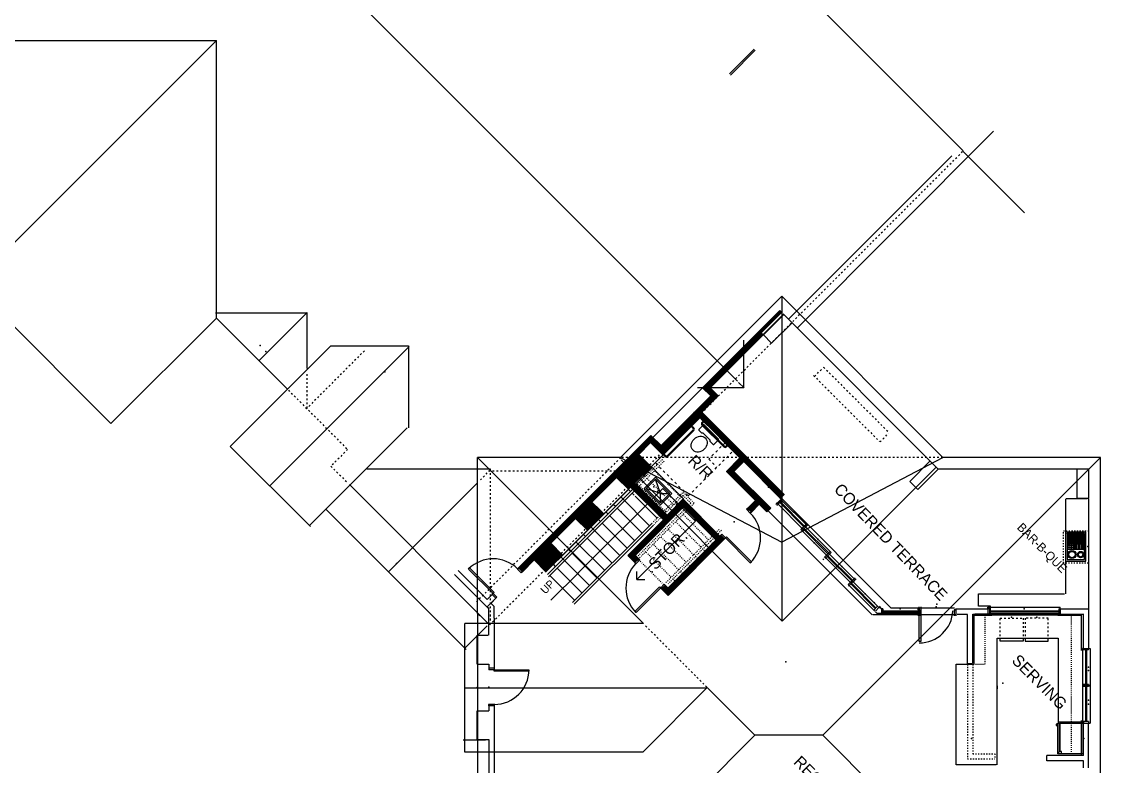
# Model space of a CAD drawing. Extents: x -92740 to -63661, y -15771 to -4391.
# Drawn here: x -87270 to -86149, y -15076 to -14302 of the extents above; entities that cross this region are included whole.
import ezdxf
from ezdxf.enums import TextEntityAlignment as Align

# ---------------------------------------------------------------- set-up
doc = ezdxf.new("R2010")
doc.units = 0
doc.header["$MEASUREMENT"] = 0
doc.linetypes.add('Dashed', pattern=[1, 0.3, -0.4, 0.3])
for name, color, linetype in [('1NOTES', 2, 'Continuous'), ('2NOTES', 1, 'Continuous'), ('B1NOTES', 2, 'Continuous'), ('B1PF', 5, 'Continuous'), ('B2CABINETS', 3, 'Continuous'), ('B2WINDOWS', 5, 'Continuous'), ('ELEVATIONS', 7, 'Continuous'), ('EXCABINETS', 8, 'Continuous'), ('EXDOORS', 3, 'Continuous'), ('EXPF', 5, 'Continuous'), ('EXWINDOW', 5, 'Continuous'), ('NEWALLS1', 1, 'Continuous'), ('NEWINDOW1', 5, 'Continuous'), ('ROOF', 1, 'Continuous')]:
    doc.layers.add(name, color=color, linetype=linetype)
doc.styles.add('DCADTXTSTYLE1', font='AVG_TP')

# ---------------------------------------------------------------- blocks, each defined once
blk = doc.blocks.new('BIKF2-9')
at = {"color": 5, "linetype": 'Continuous', "ltscale": 2}
for p, q in [((15, -2), (-15, -2)), ((-15, -2), (-15, -23)), ((-3, -3.5), (-13.5, -3.5)), ((-13.5, -3.5), (-13.5, -21.5)), ((-3.5, -4), (-13, -4)), ((-13, -4), (-13, -12)), ((-12.5, -11.5), (-12.5, -4.5)), ((-11.75, -4.5), (-11.75, -11.5)), ((-10.75, -4.5), (-10.75, -11.5)), ((-9.75, -4.5), (-9.75, -11.5)), ((-8.75, -4.5), (-8.75, -11.5)), ((-7.75, -4.5), (-7.75, -11.5)), ((-6.75, -4.5), (-6.75, -11.5)), ((-5.75, -4.5), (-5.75, -11.5)), ((-4.75, -4.5), (-4.75, -11.5)), ((-3.5, -12), (-3.5, -4)), ((-3, -21.5), (-3, -3.5)), ((2.5, -3.5), (-2.5, -3.5)), ((-2.5, -3.5), (-2.5, -14.5)), ((-2, -7), (-2, -4)), ((-2, -10.5), (-2, -7.5)), ((-2, -14), (-2, -11)), ((-1.5, -7), (-1.5, -4)), ((-1.5, -10.5), (-1.5, -7.5)), ((-1.5, -14), (-1.5, -11)), ((-1, -7), (-1, -4)), ((-1, -10.5), (-1, -7.5)), ((-1, -14), (-1, -11)), ((-0.5, -7), (-0.5, -4)), ((-0.5, -10.5), (-0.5, -7.5)), ((-0.5, -14), (-0.5, -11)), ((0.5, -7), (0.5, -4)), ((0.5, -10.5), (0.5, -7.5)), ((0.5, -14), (0.5, -11)), ((1, -7), (1, -4)), ((1, -10.5), (1, -7.5)), ((1, -14), (1, -11)), ((1.5, -7), (1.5, -4)), ((1.5, -10.5), (1.5, -7.5)), ((1.5, -14), (1.5, -11)), ((2, -7), (2, -4)), ((2, -10.5), (2, -7.5)), ((2, -14), (2, -11)), ((2.5, -14.5), (2.5, -3.5)), ((13.5, -3.5), (3, -3.5)), ((3, -3.5), (3, -21.5)), ((13.5, -21.5), (13.5, -3.5)), ((15, -23), (15, -2)), ((-3, -12.5), (-13.5, -12.5)), ((-13.5, -21.5), (-3, -21.5)), ((-13, -12), (-3.5, -12)), ((-3.5, -13), (-13, -13)), ((-13, -13), (-13, -21)), ((-13, -21), (-3.5, -21)), ((-11.75, -13.5), (-11.75, -20.5)), ((-10.75, -13.5), (-10.75, -20.5)), ((-9.75, -13.5), (-9.75, -20.5)), ((-8.75, -13.5), (-8.75, -20.5)), ((-7.75, -13.5), (-7.75, -20.5)), ((-6.75, -13.5), (-6.75, -20.5)), ((-5.75, -13.5), (-5.75, -20.5)), ((-4.75, -13.5), (-4.75, -20.5)), ((-3.5, -21), (-3.5, -13)), ((-2.5, -14.5), (2.5, -14.5)), ((2.5, -15), (-2.5, -15)), ((-2.5, -15), (-2.5, -21.5)), ((-2.5, -21.5), (2.5, -21.5)), ((2.5, -21.5), (2.5, -15)), ((3, -21.5), (13.5, -21.5)), ((-15, -23), (15, -23))]:
    blk.add_line(p, q, dxfattribs=at)
for centre, radius in [((8.25, -7.5), 3.25), ((8.25, -7.5), 2.25), ((-1, -17), 0.707), ((-1, -19.5), 0.707), ((1, -17), 0.707), ((1, -19.5), 0.707), ((8.25, -16.5), 4.25), ((8.25, -16.5), 3.25)]:
    blk.add_circle(centre, radius, dxfattribs=at)
blk.add_point((0, 0), dxfattribs=at)

msp = doc.modelspace()

# ---------------------------------------------------------------- hatches: boundary and pattern name
at = {"layer": 'NEWALLS1', "linetype": 'Continuous', "ltscale": 12}
h = msp.add_hatch(dxfattribs=at)
h.set_pattern_fill('ansi37', color=1, scale=0.3125, style=0, pattern_type=2)
h.set_pattern_definition([(45, (0, 0), (-0.2209708691, 0.2209708691), []), (-45, (0, 0), (0.2209708691, 0.2209708691), [])])
h.paths.add_polyline_path([(-86600.7, -14887.5), (-86604.6, -14891.4), (-86597.7, -14898), (-86539.2, -14839.5), (-86543.1, -14835.6), (-86544.4, -14836.1), (-86581.8, -14798.8), (-86598.8, -14815.8), (-86632.8, -14781.7), (-86615.5, -14764.4), (-86628.3, -14751.6), (-86616.1, -14739.4), (-86603.3, -14752.1), (-86564.8, -14713.7), (-86523.1, -14755.2), (-86537.2, -14769.3), (-86507, -14799.5), (-86515.2, -14807.7), (-86511.3, -14811.6), (-86503.1, -14803.4), (-86495.1, -14811.4), (-86491.2, -14807.6), (-86529.4, -14769.3), (-86519.2, -14759.1), (-86481, -14797.3), (-86477.1, -14793.4), (-86562.8, -14707.7), (-86545.7, -14690.9), (-86554.1, -14682.5), (-86499, -14627.4), (-86500.8, -14625.6), (-86479.5, -14604.3), (-86481.7, -14602.2), (-86562, -14682.4), (-86553.5, -14690.9), (-86605.1, -14742.5), (-86615.6, -14732.1), (-86753.1, -14869.6), (-86749.2, -14873.5), (-86736.9, -14861.2), (-86724.5, -14873.4), (-86707.5, -14856.3), (-86719.7, -14843.9), (-86694, -14818.2), (-86681.7, -14830.5), (-86664.7, -14813.5), (-86677, -14801.2), (-86651.4, -14775.6), (-86639.1, -14788), (-86636.7, -14785.6), (-86602.6, -14819.7), (-86639.5, -14856.5), (-86632.2, -14863.8), (-86628.3, -14860), (-86631.7, -14856.5), (-86581.9, -14806.5), (-86548.1, -14840.6), (-86597.9, -14890.3)], flags=0)

# ---------------------------------------------------------------- linework, layer by layer
at = {"layer": 'B1PF', "color": 5, "linetype": 'Continuous', "ltscale": 12}
for p, q in [((-86610.8, -14775.2), (-86622.8, -14787.2)), ((-86593.8, -14792.2), (-86610.8, -14775.2)), ((-86610.8, -14777.3), (-86620.7, -14787.2)), ((-86595.9, -14792.2), (-86610.8, -14777.3)), ((-86605.8, -14792.2), (-86610.8, -14777.3)), ((-86622.8, -14787.2), (-86605.8, -14804.2)), ((-86620.7, -14787.2), (-86605.8, -14802.1)), ((-86605.8, -14792.2), (-86620.7, -14787.2)), ((-86605.8, -14804.2), (-86593.8, -14792.2)), ((-86605.8, -14802.1), (-86595.9, -14792.2)), ((-86605.8, -14802.1), (-86605.8, -14792.2)), ((-86605.8, -14792.2), (-86597.4, -14792.2)), ((-86192.9, -15031.7), (-86194.4, -15031.7)), ((-86194.4, -15031.7), (-86194.4, -15033.2)), ((-86192.9, -15062.7), (-86192.9, -15030.7)), ((-86192.9, -15030.7), (-86191.6, -15030.7)), ((-86191.6, -15030.7), (-86191.6, -15060.8)), ((-86190.9, -15031.7), (-86191.6, -15031.7)), ((-86190.9, -15030.7), (-86166.9, -15030.7)), ((-86190.9, -15030.7), (-86190.9, -15060.2)), ((-86166.9, -15030.7), (-86166.9, -15062.7)), ((-86194.4, -15033.2), (-86192.9, -15033.2)), ((-86191.6, -15062.7), (-86192.9, -15062.7)), ((-86190.4, -15060.2), (-86192.4, -15061.2)), ((-86192.4, -15061.2), (-86192.4, -15062.2)), ((-86192.4, -15062.2), (-86188.9, -15062.2)), ((-86191.6, -15062.2), (-86191.6, -15062.7)), ((-86190.9, -15062.2), (-86190.9, -15062.7)), ((-86166.9, -15062.7), (-86190.9, -15062.7)), ((-86188.9, -15060.2), (-86190.4, -15060.2)), ((-86188.9, -15062.2), (-86188.9, -15060.2))]:
    msp.add_line(p, q, dxfattribs=at)
at = {"layer": 'B1PF', "color": 5, "linetype": 'Dashed', "ltscale": 4}
for p, q in [((-86187, -14864.5), (-86187, -14831)), ((-86187, -14831), (-86161, -14831)), ((-86161, -14864.5), (-86187, -14864.5))]:
    msp.add_line(p, q, dxfattribs=at)
at = {"layer": 'B1PF', "color": 5, "linetype": 'Dashed', "ltscale": 6}
for p, q in [((-86252.9, -14921.7), (-86228.9, -14921.7)), ((-86252.9, -14944.7), (-86252.9, -14921.7)), ((-86228.9, -14921.7), (-86228.9, -14944.7)), ((-86202.8, -14921.7), (-86226.8, -14921.7)), ((-86226.8, -14921.7), (-86226.8, -14944.7)), ((-86202.8, -14944.7), (-86202.8, -14921.7))]:
    msp.add_line(p, q, dxfattribs=at)
at = {"layer": 'B1PF', "color": 5, "linetype": 'Continuous', "ltscale": 2.0004}
for p, q in [((-86252.9, -14945.7), (-86252.9, -14944.7)), ((-86228.9, -14945.7), (-86252.9, -14945.7)), ((-86228.9, -14944.7), (-86228.9, -14945.7)), ((-86226.8, -14944.7), (-86226.8, -14945.7)), ((-86226.8, -14945.7), (-86202.8, -14945.7)), ((-86202.8, -14945.7), (-86202.8, -14944.7))]:
    msp.add_line(p, q, dxfattribs=at)
at = {"layer": 'B1PF', "color": 5, "linetype": 'Continuous', "ltscale": 12}
msp.add_point((-86612.6, -14785.5), dxfattribs=at)
at = {"layer": 'B1PF', "color": 5, "linetype": 'Continuous', "ltscale": 2.0004}
for p in [(-86240.9, -14920.7), (-86214.8, -14920.7)]:
    msp.add_point(p, dxfattribs=at)
at = {"layer": 'B1PF', "color": 5, "linetype": 'Continuous', "ltscale": 2}
for p in [(-86282.4, -15046.7), (-86165.9, -15046.7)]:
    msp.add_point(p, dxfattribs=at)
at = {"layer": 'B2CABINETS', "color": 3, "linetype": 'Continuous', "ltscale": 12}
for p, q in [((-86614.3, -14765.2), (-86631.3, -14782.2)), ((-86581.8, -14797.7), (-86614.9, -14764.5)), ((-86631.3, -14782.2), (-86598.8, -14814.7)), ((-86598.9, -14814.6), (-86581.9, -14797.5))]:
    msp.add_line(p, q, dxfattribs=at)
at = {"layer": 'B2WINDOWS', "color": 5, "linetype": 'Continuous', "ltscale": 12}
for p, q in [((-86336.8, -14945.5), (-86336.8, -14910.1)), ((-86334.8, -14945.5), (-86334.8, -14910.1)), ((-86337.1, -14945.5), (-86334.8, -14945.5)), ((-86167.3, -14953.1), (-86167.3, -14992.1)), ((-86166.3, -14953.1), (-86167.3, -14953.1)), ((-86166.3, -14954.6), (-86166.3, -14953.1)), ((-86160.8, -14954.6), (-86166.3, -14954.6)), ((-86164, -14954.6), (-86164, -14990.6)), ((-86163, -14954.6), (-86163, -14990.6)), ((-86160.8, -14954.6), (-86160.8, -14953.1)), ((-86160.8, -14953.1), (-86159.3, -14953.1)), ((-86159.3, -14953.1), (-86159.3, -14992.1)), ((-86167.3, -14991.3), (-86167.3, -15030.6)), ((-86166.3, -14991.3), (-86167.3, -14991.3)), ((-86166.3, -14992.1), (-86167.3, -14992.1)), ((-86160.8, -14990.6), (-86166.3, -14990.6)), ((-86166.3, -14990.6), (-86166.3, -14992.1)), ((-86166.3, -14992.8), (-86166.3, -14991.3)), ((-86160.8, -14992.8), (-86166.3, -14992.8)), ((-86164, -14992.8), (-86164, -15029.1)), ((-86163, -14992.8), (-86163, -15029.1)), ((-86160.8, -14990.6), (-86160.8, -14992.1)), ((-86160.8, -14992.8), (-86160.8, -14991.3)), ((-86160.8, -14991.3), (-86159.3, -14991.3)), ((-86160.8, -14992.1), (-86159.3, -14992.1)), ((-86159.3, -14991.3), (-86159.3, -15030.6)), ((-86166.3, -15030.6), (-86167.3, -15030.6)), ((-86160.8, -15029.1), (-86166.3, -15029.1)), ((-86166.3, -15029.1), (-86166.3, -15030.6)), ((-86160.8, -15029.1), (-86160.8, -15030.6)), ((-86160.8, -15030.6), (-86159.3, -15030.6))]:
    msp.add_line(p, q, dxfattribs=at)
msp.add_arc((-86336.6, -14912.6), 34.7, 269.4437, 357.732, dxfattribs=at)
for p in [(-86160.8, -14972.6), (-86160.8, -14976), (-86164.1, -14991.3), (-86160.8, -15006.7), (-86160.8, -15010.9)]:
    msp.add_point(p, dxfattribs=at)
at = {"layer": 'ELEVATIONS', "color": 8, "linetype": 'Continuous', "ltscale": 12}
for p, q in [((-86534, -14356.7), (-86508.3, -14331)), ((-86533, -14357.8), (-86507.2, -14332))]:
    msp.add_line(p, q, dxfattribs=at)
at = {"layer": 'ELEVATIONS', "color": 1, "linetype": 'Continuous', "ltscale": 12}
for p, q in [((-86463.5, -14620.2), (-86259.5, -14416.2)), ((-86291.5, -14437), (-86227.6, -14500.8)), ((-86562, -14682.4), (-86619.1, -14739.6))]:
    msp.add_line(p, q, dxfattribs=at)
msp.add_point((-87021.7, -14638.7), dxfattribs=at)
at = {"layer": 'EXCABINETS', "color": 9, "linetype": 'Dashed', "ltscale": 3}
for p, q in [((-86603.7, -14756.9), (-86633.4, -14786.6)), ((-86602, -14758.7), (-86632.4, -14789.1)), ((-86621.4, -14774.6), (-86623.5, -14772.5)), ((-86584.3, -14796.2), (-86611.9, -14768.6)), ((-86629.6, -14782), (-86631.7, -14779.9)), ((-86600.2, -14811.4), (-86627.8, -14783.8)), ((-86592.1, -14803.9), (-86619.7, -14776.4)), ((-86582.9, -14791.5), (-86614.1, -14822.7)), ((-86582.4, -14794.3), (-86612.4, -14824.3)), ((-86574, -14802.4), (-86582.2, -14794.3)), ((-86570.8, -14802.2), (-86581.9, -14791.1)), ((-86574.3, -14802.4), (-86594.6, -14822.7)), ((-86571, -14802.7), (-86593.3, -14825)), ((-86555.7, -14840.4), (-86582.2, -14813.9)), ((-86595.6, -14823.7), (-86630.1, -14858.2)), ((-86594.1, -14825.7), (-86628.4, -14860)), ((-86578.9, -14848.2), (-86597.7, -14829.4)), ((-86563.8, -14847.8), (-86589.9, -14821.6)), ((-86544.9, -14829.6), (-86572.8, -14857.5)), ((-86542.2, -14830.4), (-86571.3, -14859.5)), ((-86579, -14863.7), (-86605.5, -14837.2)), ((-86551.8, -14844.3), (-86553.9, -14842.1)), ((-86594.6, -14879.3), (-86621.1, -14852.7)), ((-86586.8, -14871.5), (-86613.3, -14845)), ((-86571.2, -14855.9), (-86577.7, -14849.5)), ((-86559.9, -14851.7), (-86562, -14849.6)), ((-86602.3, -14887), (-86630.6, -14858.7)), ((-86574.1, -14858.8), (-86600.8, -14885.5)), ((-86572, -14860.3), (-86598, -14886.3)), ((-86567.3, -14859.8), (-86569.4, -14857.7)), ((-86582.9, -14875.4), (-86585, -14873.2)), ((-86575.1, -14867.6), (-86577.2, -14865.5)), ((-86590.7, -14883.1), (-86592.8, -14881))]:
    msp.add_line(p, q, dxfattribs=at)
at = {"layer": 'EXCABINETS', "color": 8, "linetype": 'Continuous', "ltscale": 12}
for p, q in [((-86632.7, -14785.9), (-86699.2, -14852.4)), ((-86639.1, -14788), (-86701.3, -14850.3)), ((-86631, -14787.7), (-86697.4, -14854.2)), ((-86617, -14825.7), (-86646.9, -14795.8)), ((-86637, -14790.2), (-86639.1, -14788)), ((-86633.2, -14794), (-86635.2, -14791.9)), ((-86609.2, -14817.9), (-86632.1, -14795)), ((-86652.5, -14805.7), (-86654.7, -14803.6)), ((-86624.8, -14833.5), (-86650.8, -14807.5)), ((-86547.9, -14832.6), (-86574.4, -14806.1)), ((-86668.1, -14821.3), (-86670.2, -14819.1)), ((-86660.7, -14813.1), (-86662.4, -14811.4)), ((-86632.6, -14841.2), (-86658.5, -14815.3)), ((-86614.4, -14823), (-86697, -14905.5)), ((-86613.1, -14825), (-86695.3, -14907.2)), ((-86648.1, -14856.8), (-86678, -14826.9)), ((-86640.4, -14849), (-86666.3, -14823)), ((-86663.7, -14872.3), (-86693.5, -14842.5)), ((-86683.6, -14836.8), (-86685.8, -14834.7)), ((-86655.9, -14864.6), (-86681.9, -14838.6)), ((-86544, -14836.5), (-86546.1, -14834.4)), ((-86700.6, -14849.6), (-86725.1, -14874.1)), ((-86699.2, -14852.4), (-86723, -14876.2)), ((-86696.7, -14853.4), (-86722, -14878.7)), ((-86699.2, -14852.4), (-86701.3, -14850.3)), ((-86679.3, -14887.9), (-86709.1, -14858)), ((-86671.5, -14880.1), (-86697.4, -14854.2)), ((-86714.8, -14867.9), (-86716.9, -14865.8)), ((-86687, -14895.7), (-86713, -14869.7)), ((-86694.8, -14903.4), (-86720.8, -14877.5))]:
    msp.add_line(p, q, dxfattribs=at)
at = {"layer": 'EXCABINETS', "color": 1, "linetype": 'Continuous', "ltscale": 6}
for p, q in [((-86582, -14806.6), (-86601.4, -14826)), ((-86601.3, -14825.9), (-86631.9, -14856.5))]:
    msp.add_line(p, q, dxfattribs=at)
at = {"layer": 'EXCABINETS', "color": 1, "linetype": 'Continuous', "ltscale": 12}
msp.add_line((-86544.4, -14836.1), (-86582.2, -14798.3), dxfattribs=at)
at = {"layer": 'EXCABINETS', "color": 3, "linetype": 'Continuous', "ltscale": 12}
for p, q in [((-86184.9, -14798), (-86184.9, -14896.3)), ((-86162.3, -14797.9), (-86184.4, -14797.9)), ((-86160.9, -14798), (-86160.9, -14911.5)), ((-86279.8, -14969.5), (-86279.8, -14918.6)), ((-86279.8, -14918.6), (-86261.4, -14918.6)), ((-86192.9, -14918.6), (-86168.5, -14918.6)), ((-86168.5, -14918.6), (-86168.5, -14955.4)), ((-86255.8, -15074.1), (-86255.8, -14942.6)), ((-86255.8, -14942.6), (-86192.5, -14942.6)), ((-86192.5, -14942.6), (-86192.5, -15029.6)), ((-86298.6, -15074.1), (-86298.6, -14969.5)), ((-86298.6, -14969.5), (-86280.5, -14969.5)), ((-86255.8, -14992.1), (-86255.8, -14995)), ((-86192.9, -15029.3), (-86168.5, -15029.3)), ((-86168.5, -15027.9), (-86168.5, -15063.2)), ((-86256.9, -15074.1), (-86298.6, -15074.1))]:
    msp.add_line(p, q, dxfattribs=at)
at = {"layer": 'EXCABINETS', "color": 5, "linetype": 'Dashed', "ltscale": 3}
for p, q in [((-86268.2, -14969.5), (-86268.2, -14918.3)), ((-86178.7, -15062.7), (-86178.7, -14919)), ((-86280.5, -14969.5), (-86269.2, -14969.5)), ((-86168.5, -15062.7), (-86178.7, -15062.7))]:
    msp.add_line(p, q, dxfattribs=at)
at = {"layer": 'EXCABINETS', "color": 3, "linetype": 'Continuous', "ltscale": 12}
for p in [(-86184.6, -14833.7), (-86227, -14917.5)]:
    msp.add_point(p, dxfattribs=at)
at = {"layer": 'EXDOORS', "color": 3, "linetype": 'Continuous', "ltscale": 12}
for p, q in [((-86515.2, -14807.7), (-86516.3, -14808.7)), ((-86512.4, -14812.6), (-86516.3, -14808.7)), ((-86646.3, -14810.6), (-86647.3, -14811.6)), ((-86511.3, -14811.6), (-86512.4, -14812.6)), ((-86543.1, -14835.6), (-86542.1, -14834.6)), ((-86538.2, -14838.4), (-86542.1, -14834.6)), ((-86539.2, -14839.5), (-86538.2, -14838.4)), ((-86537.1, -14837.4), (-86538.2, -14838.4)), ((-86538.2, -14838.4), (-86512.4, -14864.3)), ((-86511.3, -14863.2), (-86537.1, -14837.4)), ((-86632.2, -14863.8), (-86631.1, -14864.9)), ((-86631.1, -14864.9), (-86627.2, -14861)), ((-86628.3, -14860), (-86627.2, -14861)), ((-86512.4, -14864.3), (-86511.3, -14863.2)), ((-86805.1, -14870.7), (-86804, -14869.6)), ((-86779.6, -14896.1), (-86805.1, -14870.7)), ((-86804, -14869.6), (-86778.6, -14895)), ((-86753.1, -14869.6), (-86754.2, -14870.7)), ((-86754.2, -14870.7), (-86750.3, -14874.5)), ((-86749.2, -14873.5), (-86750.3, -14874.5)), ((-86605.7, -14890.4), (-86601.8, -14886.5)), ((-86600.7, -14887.5), (-86601.8, -14886.5)), ((-86784.9, -14892.9), (-86783.9, -14891.9)), ((-86781, -14896.8), (-86780, -14895.8)), ((-86780.7, -14897.2), (-86779.6, -14896.1)), ((-86778.6, -14895), (-86779.6, -14896.1)), ((-86779.6, -14896.1), (-86775.7, -14900)), ((-86632.2, -14914.8), (-86606.7, -14889.3)), ((-86605.7, -14890.4), (-86631.1, -14915.8)), ((-86606.7, -14889.3), (-86605.7, -14890.4)), ((-86604.6, -14891.4), (-86605.7, -14890.4)), ((-86275.2, -14909.1), (-86275.2, -14896.3)), ((-86275.2, -14896.3), (-86185.8, -14896.3)), ((-86776.8, -14901.1), (-86775.7, -14900)), ((-86262.9, -14909.1), (-86275.2, -14909.1)), ((-86262.9, -14917.9), (-86262.9, -14909.1)), ((-86631.1, -14915.8), (-86632.2, -14914.8)), ((-86784, -14973.7), (-86784, -14975.2)), ((-86778.5, -14975.2), (-86784, -14975.2)), ((-86778.5, -14973.7), (-86778.5, -14975.2)), ((-86778.5, -14975.2), (-86742.4, -14975.2)), ((-86778.5, -14976.7), (-86778.5, -14975.2)), ((-86742.4, -14976.7), (-86778.5, -14976.7)), ((-86742.4, -14975.2), (-86742.4, -14976.7)), ((-86784, -15012.7), (-86784, -15011.2)), ((-86778.5, -15011.2), (-86784, -15011.2)), ((-86778.5, -15012.7), (-86778.5, -15011.2))]:
    msp.add_line(p, q, dxfattribs=at)
at = {"layer": 'EXDOORS', "color": 5, "linetype": 'Continuous', "ltscale": 12}
for p, q in [((-86382.3, -14915), (-86380.2, -14917.2)), ((-86376.1, -14917), (-86380.6, -14917))]:
    msp.add_line(p, q, dxfattribs=at)
at = {"layer": 'EXDOORS', "color": 3, "linetype": 'Continuous', "ltscale": 12}
for centre, radius, start, end in [((-86538.2, -14838.4), 36.5, 315, 405), ((-86779.6, -14896.1), 36, 45, 135), ((-86605.7, -14890.4), 36, 135, 225), ((-86778.5, -14975.2), 36.1, 270, 360)]:
    msp.add_arc(centre, radius, start, end, dxfattribs=at)
for p in [(-86594.8, -14795.8), (-86589, -14803.2), (-86529.2, -14821.6), (-86614.5, -14873.7), (-86796.1, -14993.6), (-86784, -14993.2)]:
    msp.add_point(p, dxfattribs=at)
at = {"layer": 'EXWINDOW', "color": 5, "linetype": 'Continuous', "ltscale": 12}
msp.add_point((-86249.8, -14989.3), dxfattribs=at)
at = {"layer": 'NEWALLS1', "color": 1, "linetype": 'Continuous', "ltscale": 12}
for p, q in [((-86562, -14682.4), (-86481.7, -14602.2)), ((-86554.2, -14682.4), (-86477.8, -14606.1)), ((-86498.7, -14627.6), (-86477.5, -14606.4)), ((-86478.2, -14605.7), (-86317, -14766.9)), ((-86469, -14614.9), (-86490.2, -14636.1)), ((-86490.2, -14636.1), (-86498.7, -14627.6)), ((-86553.5, -14690.9), (-86562, -14682.4)), ((-86545.7, -14690.9), (-86554.2, -14682.4)), ((-86605.1, -14742.5), (-86553.5, -14690.9)), ((-86562.7, -14707.9), (-86545.7, -14690.9)), ((-86489.5, -14781.1), (-86562.7, -14707.9)), ((-86616.2, -14765.2), (-86565.2, -14714.1)), ((-86605.1, -14750.3), (-86566.2, -14711.4)), ((-86523.1, -14755.2), (-86565.9, -14712.4)), ((-86753.1, -14869.6), (-86615.6, -14732.1)), ((-86616.1, -14739.4), (-86628.3, -14751.6)), ((-86605.1, -14750.3), (-86616.1, -14739.4)), ((-86615.6, -14732.1), (-86605.1, -14742.5)), ((-86615.4, -14764.5), (-86628.1, -14751.8)), ((-86605.1, -14750.3), (-86603, -14752.4)), ((-86523.1, -14755.2), (-86537.2, -14769.3)), ((-86519.2, -14759.1), (-86529.4, -14769.3)), ((-86481, -14797.3), (-86519.2, -14759.1)), ((-86346.7, -14779.7), (-86325.4, -14758.4)), ((-86616.2, -14765.2), (-86632.8, -14781.7)), ((-86537.2, -14769.3), (-86507, -14799.5)), ((-86529.4, -14769.3), (-86491.2, -14807.6)), ((-86317, -14766.9), (-86338.2, -14788.1)), ((-86160.7, -14766.9), (-86317, -14766.9)), ((-86172.7, -14797.3), (-86172.7, -14766.2)), ((-86160.7, -14797.3), (-86160.7, -14766.9)), ((-86636.7, -14785.6), (-86724.5, -14873.4)), ((-86677, -14801.2), (-86651.4, -14775.6)), ((-86651.4, -14775.6), (-86639.1, -14787.9)), ((-86636.7, -14785.6), (-86602.6, -14819.7)), ((-86632.8, -14781.7), (-86598.8, -14815.8)), ((-86489.5, -14781), (-86477.1, -14793.4)), ((-86338.2, -14788.1), (-86346.7, -14779.7)), ((-86477.1, -14793.4), (-86481.3, -14797.7)), ((-86160.7, -14797.3), (-86173.4, -14797.3)), ((-86677, -14801.2), (-86664.7, -14813.5)), ((-86581.9, -14806.5), (-86548.1, -14840.3)), ((-86515.2, -14807.7), (-86507, -14799.5)), ((-86515.2, -14807.7), (-86511.3, -14811.6)), ((-86511.3, -14811.6), (-86503.1, -14803.4)), ((-86503.1, -14803.4), (-86495.5, -14811.1)), ((-86495.1, -14811.4), (-86491.2, -14807.6)), ((-86482, -14799.8), (-86485.9, -14803.7)), ((-86481, -14800.8), (-86484.9, -14804.7)), ((-86480.6, -14798.4), (-86484.5, -14802.3)), ((-86483.4, -14803.3), (-86484.5, -14802.3)), ((-86479.6, -14799.4), (-86483.4, -14803.3)), ((-86481, -14800.8), (-86482, -14799.8)), ((-86479.6, -14799.4), (-86480.6, -14798.4)), ((-86479.6, -14799.4), (-86480.6, -14798.4)), ((-86719.7, -14843.9), (-86693.8, -14818)), ((-86694, -14818.2), (-86681.7, -14830.5)), ((-86455.9, -14825.9), (-86459.8, -14829.8)), ((-86454.8, -14827), (-86458.7, -14830.9)), ((-86454.5, -14824.5), (-86458.3, -14828.4)), ((-86457.3, -14829.5), (-86458.3, -14828.4)), ((-86453.4, -14825.6), (-86457.3, -14829.5)), ((-86454.8, -14827), (-86455.9, -14825.9)), ((-86453.4, -14825.6), (-86454.5, -14824.5)), ((-86453.4, -14825.6), (-86454.5, -14824.5)), ((-86598.3, -14890.8), (-86548.1, -14840.6)), ((-86597.7, -14898), (-86539.2, -14839.5)), ((-86544.1, -14836.5), (-86543.1, -14835.6)), ((-86543.1, -14835.6), (-86539.2, -14839.5)), ((-86719.7, -14844), (-86707.5, -14856.3)), ((-86429.4, -14852.5), (-86433.2, -14856.3)), ((-86428.3, -14853.5), (-86432.2, -14857.4)), ((-86428.3, -14853.5), (-86429.4, -14852.5)), ((-86749.3, -14873.4), (-86736.9, -14861.1)), ((-86749.2, -14873.5), (-86736.9, -14861.2)), ((-86736.9, -14861.2), (-86724.7, -14873.5)), ((-86632.2, -14863.8), (-86639.5, -14856.5)), ((-86632.2, -14863.8), (-86628.3, -14860)), ((-86628.3, -14860), (-86631.7, -14856.5)), ((-86431.1, -14854.2), (-86435, -14858.1)), ((-86433.9, -14859.2), (-86435, -14858.1)), ((-86430.1, -14855.3), (-86433.9, -14859.2)), ((-86432.2, -14857.4), (-86433.2, -14856.3)), ((-86432.2, -14857.4), (-86433.2, -14856.3)), ((-86430.1, -14855.3), (-86431.1, -14854.2)), ((-86430.1, -14855.3), (-86431.1, -14854.2)), ((-86785.9, -14902.3), (-86816, -14872.2)), ((-86753.1, -14869.6), (-86749.2, -14873.5)), ((-86630.3, -14881.7), (-86630.3, -14873.2)), ((-86784, -14911.9), (-86819.6, -14876.4)), ((-86630.3, -14881.7), (-86621.8, -14881.7)), ((-86406.7, -14882.9), (-86410.6, -14886.7)), ((-86409.6, -14887.8), (-86410.6, -14886.7)), ((-86405.7, -14883.9), (-86409.6, -14887.8)), ((-86404.6, -14880.7), (-86408.5, -14884.6)), ((-86407.4, -14885.7), (-86408.5, -14884.6)), ((-86403.5, -14881.8), (-86407.4, -14885.7)), ((-86405.7, -14883.9), (-86406.7, -14882.9)), ((-86403.5, -14881.8), (-86404.6, -14880.7)), ((-86785.9, -14902.3), (-86780.7, -14897.2)), ((-86780.7, -14897.2), (-86776.8, -14901.1)), ((-86604.6, -14891.4), (-86600.7, -14887.5)), ((-86604.6, -14891.4), (-86597.8, -14898.2)), ((-86597.9, -14890.4), (-86600.7, -14887.5)), ((-86786, -14910.2), (-86776.8, -14901)), ((-86782.1, -14906.1), (-86778.5, -14909.7)), ((-86781.8, -14906), (-86776.8, -14901.1)), ((-86778.5, -14921.7), (-86778.5, -14909.7)), ((-86784, -14939.5), (-86784, -14911.9)), ((-86337.1, -14915.3), (-86338.6, -14915.3)), ((-86337.1, -14915.4), (-86338.6, -14915.4)), ((-86336.4, -14912.9), (-86337.9, -14912.9)), ((-86337.9, -14912.9), (-86337.9, -14918.4)), ((-86336.4, -14918.4), (-86337.9, -14918.4)), ((-86336.4, -14912.9), (-86336.4, -14918.4)), ((-86298.9, -14912.9), (-86300.4, -14912.9)), ((-86300.4, -14912.9), (-86300.4, -14918.4)), ((-86298.9, -14918.4), (-86300.4, -14918.4)), ((-86299.2, -14912.1), (-86286.7, -14912.1)), ((-86298.9, -14912.9), (-86298.9, -14918.4)), ((-86297.5, -14917.6), (-86286.7, -14917.6)), ((-86286.7, -14911.9), (-86265.4, -14911.9)), ((-86286.7, -14969.5), (-86286.7, -14918)), ((-86281.2, -14917.4), (-86265.4, -14917.4)), ((-86281.2, -14968.5), (-86281.2, -14917.4)), ((-86263.6, -14917.5), (-86279.1, -14917.5)), ((-86265.4, -14911.9), (-86265.4, -14917.4)), ((-86190.3, -14911.9), (-86160.7, -14911.9)), ((-86190.3, -14911.9), (-86190.3, -14917.4)), ((-86190.3, -14917.4), (-86166.3, -14917.4)), ((-86166.3, -14953.1), (-86166.3, -14917.2)), ((-86160.7, -14954), (-86160.7, -14911.9)), ((-86778.5, -14921.7), (-86778.5, -14973.8)), ((-86796.1, -14969.4), (-86796.1, -14939.5)), ((-86795.7, -14939.5), (-86784.7, -14939.5)), ((-86166.3, -14953.1), (-86160.8, -14953.1)), ((-86796.1, -14969.4), (-86784, -14969.4)), ((-86784, -14969.4), (-86784, -14971.6)), ((-86784, -14971.8), (-86784, -14974)), ((-86778.5, -14973.7), (-86784, -14973.7)), ((-86286.7, -14968.9), (-86281.6, -14968.9)), ((-86166.3, -14991.3), (-86166.3, -14992.1)), ((-86166.3, -14991.3), (-86160.8, -14991.3)), ((-86166.3, -14992.1), (-86160.8, -14992.1)), ((-86160.8, -14991.3), (-86160.8, -14992.1)), ((-86784, -15010.6), (-86784, -15017.8)), ((-86778.5, -15010.6), (-86778.5, -15158.8)), ((-86796.1, -15047.8), (-86796.1, -15017.8)), ((-86796.1, -15017.8), (-86784, -15017.8)), ((-86778.5, -15012.7), (-86784, -15012.7)), ((-86166.3, -15064.2), (-86166.3, -15030.6)), ((-86166.3, -15030.6), (-86160.8, -15030.6)), ((-86160.8, -15077.2), (-86160.8, -15030.6)), ((-86796, -15047.8), (-86784, -15047.8)), ((-86784, -15047.8), (-86784, -15126.3)), ((-86204.4, -15069.7), (-86204.4, -15064.2)), ((-86166.3, -15064.2), (-86204.4, -15064.2)), ((-86166.3, -15069.7), (-86204.4, -15069.7)), ((-86166.3, -15077.2), (-86166.3, -15069.7))]:
    msp.add_line(p, q, dxfattribs=at)
at = {"layer": 'NEWALLS1', "color": 5, "linetype": 'Dashed', "ltscale": 6}
for p, q in [((-86445.6, -14670.7), (-86436.6, -14661.7)), ((-86436.2, -14661.1), (-86368.2, -14729.1)), ((-86446.7, -14669.7), (-86378.2, -14738.2)), ((-86377.6, -14738.7), (-86368.6, -14729.7))]:
    msp.add_line(p, q, dxfattribs=at)
at = {"layer": 'NEWALLS1', "color": 5, "linetype": 'Continuous', "ltscale": 12}
for p, q in [((-86561.2, -14717), (-86562.6, -14718.4)), ((-86560.5, -14717.7), (-86561.9, -14719.1)), ((-86560.5, -14717.7), (-86561.2, -14717)), ((-86571.8, -14726.1), (-86598.7, -14753)), ((-86571.1, -14726.9), (-86598, -14753.7)), ((-86572.5, -14722.6), (-86573.3, -14723.3)), ((-86573.3, -14723.3), (-86571.8, -14724.7)), ((-86572.5, -14722.6), (-86571.1, -14724)), ((-86562.6, -14721.2), (-86540, -14743.8)), ((-86561.9, -14720.5), (-86539.3, -14743.1)), ((-86602.2, -14752.3), (-86601.5, -14751.6)), ((-86600.8, -14753.7), (-86602.2, -14752.3)), ((-86600.1, -14753), (-86601.5, -14751.6)), ((-86537.9, -14743.1), (-86536.5, -14741.7)), ((-86537.2, -14743.8), (-86535.8, -14742.4)), ((-86536.5, -14741.7), (-86535.8, -14742.4)), ((-86378.4, -14910.4), (-86382.3, -14914.3)), ((-86378.4, -14910.4), (-86377.6, -14911.3)), ((-86378.1, -14910.1), (-86375.6, -14912.6)), ((-86376.1, -14911.9), (-86376.1, -14917.4))]:
    msp.add_line(p, q, dxfattribs=at)
at = {"layer": 'NEWALLS1', "color": 5, "linetype": 'Continuous', "ltscale": 0.03125}
for p, q in [((-86565.8, -14725.8), (-86561.9, -14721.9)), ((-86565.8, -14725.8), (-86565.8, -14726.5)), ((-86562.6, -14729.7), (-86565.8, -14726.5)), ((-86561.2, -14729.7), (-86562.6, -14729.7)), ((-86561.2, -14721.2), (-86560.9, -14720.8)), ((-86554.2, -14736.8), (-86561.2, -14729.7)), ((-86560.2, -14720.8), (-86560.9, -14720.8)), ((-86560.2, -14720.8), (-86545.3, -14735.7)), ((-86554.2, -14738.2), (-86554.2, -14736.8)), ((-86551, -14741.3), (-86554.2, -14738.2)), ((-86551, -14741.3), (-86550.3, -14741.3)), ((-86546.4, -14737.5), (-86550.3, -14741.3)), ((-86545.3, -14736.4), (-86545.7, -14736.8)), ((-86545.3, -14736.4), (-86545.3, -14735.7))]:
    msp.add_line(p, q, dxfattribs=at)
at = {"layer": 'NEWALLS1', "color": 10, "linetype": 'Dashed', "ltscale": 8}
for p, q in [((-86538.6, -14739.6), (-86555.6, -14756.6)), ((-86576.8, -14794.7), (-86530.1, -14748.1)), ((-86610.7, -14760.8), (-86576.8, -14794.7)), ((-86555.6, -14756.6), (-86547.1, -14765))]:
    msp.add_line(p, q, dxfattribs=at)
at = {"layer": 'NEWALLS1', "color": 2, "linetype": 'Continuous', "ltscale": 12}
for p, q in [((-86691.8, -14875.4), (-86603.4, -14787)), ((-86603.4, -14787), (-86569.4, -14820.9)), ((-86569.4, -14820.9), (-86630.3, -14881.7)), ((-86719.5, -14903.1), (-86690.6, -14874.2))]:
    msp.add_line(p, q, dxfattribs=at)
at = {"layer": 'NEWALLS1', "color": 1, "linetype": 'Continuous', "ltscale": 6}
for p, q in [((-86598.8, -14815.8), (-86581.8, -14798.8)), ((-86639.2, -14856.2), (-86602.7, -14819.6))]:
    msp.add_line(p, q, dxfattribs=at)
at = {"layer": 'NEWALLS1', "color": 9, "linetype": 'Dashed', "ltscale": 4}
for p, q in [((-86286.7, -14969.5), (-86286.7, -15067.9)), ((-86281.2, -14969.5), (-86281.2, -15062.4)), ((-86281.2, -15062.4), (-86258.2, -15062.4)), ((-86258.2, -15062.4), (-86258.2, -15067.9)), ((-86286.7, -15067.9), (-86258.2, -15067.9))]:
    msp.add_line(p, q, dxfattribs=at)
at = {"layer": 'NEWALLS1', "color": 5, "linetype": 'Continuous', "ltscale": 8}
for centre, radius, start, end in [((-86561.2, -14719.8), 2, 135, 225), ((-86561.2, -14719.8), 1, 135, 225), ((-86572.5, -14725.4), 1, 315, 405), ((-86572.5, -14725.4), 2, 315, 405), ((-86538.6, -14742.4), 2, 225, 315), ((-86538.6, -14742.4), 1, 225, 315), ((-86599.4, -14752.3), 2, 225, 315), ((-86599.4, -14752.3), 1, 225, 315)]:
    msp.add_arc(centre, radius, start, end, dxfattribs=at)
at = {"layer": 'NEWALLS1', "color": 5, "linetype": 'Continuous', "ltscale": 0.03125}
msp.add_ellipse((-86565.5, -14741), major_axis=(6.36, 6.36), ratio=0.833333, start_param=4.712389, end_param=10.995574, dxfattribs=at)
at = {"layer": 'NEWALLS1', "color": 1, "linetype": 'Continuous', "ltscale": 12}
for p in [(-86570.8, -14708.2), (-86608.3, -14789.7), (-86475.6, -14967)]:
    msp.add_point(p, dxfattribs=at)
at = {"layer": 'NEWINDOW1', "color": 5, "linetype": 'Continuous', "ltscale": 12}
for p, q in [((-86481, -14798), (-86479.9, -14796.9)), ((-86365.9, -14911.3), (-86480.4, -14796.8)), ((-86482, -14799.8), (-86485.9, -14803.7)), ((-86484.9, -14801.9), (-86485.6, -14802.6)), ((-86484.5, -14802.3), (-86485.2, -14803)), ((-86481, -14800.8), (-86484.9, -14804.7)), ((-86483.8, -14803), (-86484.9, -14801.9)), ((-86484.9, -14801.9), (-86457.3, -14829.5)), ((-86480.6, -14798.4), (-86484.5, -14802.3)), ((-86483.4, -14803.3), (-86484.5, -14802.3)), ((-86484.5, -14802.3), (-86483.4, -14803.3)), ((-86483.4, -14803.3), (-86484.2, -14804)), ((-86479.9, -14799.1), (-86483.8, -14803)), ((-86479.6, -14799.4), (-86483.4, -14803.3)), ((-86482.2, -14801.4), (-86456.8, -14826.8)), ((-86481, -14800.8), (-86482, -14799.8)), ((-86482, -14799.8), (-86481, -14800.8)), ((-86481.5, -14800.7), (-86456, -14826.1)), ((-86480.6, -14798.4), (-86481.3, -14799.1)), ((-86479.9, -14799.1), (-86481, -14798)), ((-86481, -14798), (-86453.4, -14825.6)), ((-86479.6, -14799.4), (-86480.6, -14798.4)), ((-86480.6, -14798.4), (-86479.6, -14799.4)), ((-86479.6, -14799.4), (-86480.6, -14798.4)), ((-86480.6, -14798.4), (-86479.6, -14799.4)), ((-86479.6, -14799.4), (-86480.3, -14800.1)), ((-86385.7, -14918.4), (-86493.9, -14810.2)), ((-86455.9, -14825.9), (-86459.8, -14829.8)), ((-86459.8, -14829.8), (-86432.2, -14857.4)), ((-86459.8, -14829.8), (-86432.2, -14857.4)), ((-86458.3, -14828.4), (-86459.1, -14829.1)), ((-86454.8, -14827), (-86458.7, -14830.9)), ((-86454.5, -14824.5), (-86458.3, -14828.4)), ((-86457.3, -14829.5), (-86458.3, -14828.4)), ((-86458.3, -14828.4), (-86457.3, -14829.5)), ((-86457.3, -14829.5), (-86458, -14830.2)), ((-86453.4, -14825.6), (-86457.3, -14829.5)), ((-86457.1, -14829.3), (-86431.7, -14854.8)), ((-86456.4, -14828.6), (-86430.9, -14854)), ((-86454.8, -14827), (-86455.9, -14825.9)), ((-86455.9, -14825.9), (-86428.3, -14853.5)), ((-86455.9, -14825.9), (-86454.8, -14827)), ((-86454.5, -14824.5), (-86455.2, -14825.2)), ((-86454.5, -14824.5), (-86453.4, -14823.5)), ((-86453.4, -14825.6), (-86454.5, -14824.5)), ((-86454.5, -14824.5), (-86453.4, -14825.6)), ((-86453.4, -14825.6), (-86454.5, -14824.5)), ((-86454.5, -14824.5), (-86453.4, -14825.6)), ((-86453.4, -14825.6), (-86454.1, -14826.3)), ((-86453.4, -14825.6), (-86452.3, -14824.5)), ((-86429.4, -14852.5), (-86433.2, -14856.3)), ((-86428.3, -14853.5), (-86432.2, -14857.4)), ((-86431.1, -14854.2), (-86430.1, -14853.2)), ((-86428.3, -14853.5), (-86429.4, -14852.5)), ((-86429.4, -14852.5), (-86428.3, -14853.5)), ((-86437.1, -14860.2), (-86436.1, -14861.3)), ((-86435, -14858.1), (-86435.7, -14858.8)), ((-86431.1, -14854.2), (-86435, -14858.1)), ((-86433.9, -14859.2), (-86435, -14858.1)), ((-86435, -14858.1), (-86433.9, -14859.2)), ((-86433.9, -14859.2), (-86434.7, -14859.9)), ((-86430.1, -14855.3), (-86433.9, -14859.2)), ((-86433.2, -14856.3), (-86433.9, -14857.1)), ((-86433.8, -14859), (-86408.3, -14884.5)), ((-86433.2, -14856.3), (-86432.2, -14855.3)), ((-86432.2, -14857.4), (-86433.2, -14856.3)), ((-86433.2, -14856.3), (-86405.7, -14883.9)), ((-86433.2, -14856.3), (-86432.2, -14857.4)), ((-86432.2, -14857.4), (-86433.2, -14856.3)), ((-86433.2, -14856.3), (-86432.2, -14857.4)), ((-86432.2, -14857.4), (-86432.9, -14858.1)), ((-86432.4, -14857.6), (-86406.9, -14883)), ((-86432.2, -14857.4), (-86431.1, -14856.3)), ((-86431.1, -14854.2), (-86431.8, -14854.9)), ((-86431.7, -14856.9), (-86406.2, -14882.3)), ((-86430.1, -14855.3), (-86431.1, -14854.2)), ((-86431.1, -14854.2), (-86403.5, -14881.8)), ((-86431.1, -14854.2), (-86430.1, -14855.3)), ((-86430.1, -14855.3), (-86431.1, -14854.2)), ((-86431.1, -14854.2), (-86430.1, -14855.3)), ((-86430.1, -14855.3), (-86430.8, -14856)), ((-86430.1, -14855.3), (-86429, -14854.2)), ((-86406.7, -14882.9), (-86410.6, -14886.7)), ((-86409.6, -14887.8), (-86410.6, -14886.7)), ((-86410.6, -14886.7), (-86383, -14914.3)), ((-86410.6, -14886.7), (-86409.6, -14887.8)), ((-86405.7, -14883.9), (-86409.6, -14887.8)), ((-86408.5, -14884.6), (-86409.2, -14885.3)), ((-86404.6, -14880.7), (-86408.5, -14884.6)), ((-86407.4, -14885.7), (-86408.5, -14884.6)), ((-86408.5, -14884.6), (-86407.4, -14885.7)), ((-86407.4, -14885.7), (-86408.1, -14886.4)), ((-86408, -14886.2), (-86382.5, -14911.7)), ((-86403.5, -14881.8), (-86407.4, -14885.7)), ((-86407.3, -14885.5), (-86381.8, -14911)), ((-86406.7, -14882.9), (-86405.7, -14881.8)), ((-86405.7, -14883.9), (-86406.7, -14882.9)), ((-86406.7, -14882.9), (-86379.1, -14910.4)), ((-86406.7, -14882.9), (-86405.7, -14883.9)), ((-86405.7, -14883.9), (-86404.6, -14882.9)), ((-86404.6, -14880.7), (-86403.5, -14879.7)), ((-86403.5, -14881.8), (-86404.6, -14880.7)), ((-86404.6, -14880.7), (-86403.5, -14881.8)), ((-86403.5, -14881.8), (-86402.5, -14880.7)), ((-86409.6, -14887.8), (-86410.3, -14888.5)), ((-86380.2, -14909.4), (-86384.1, -14913.3)), ((-86383, -14905.1), (-86383.7, -14905.8)), ((-86380.2, -14909.4), (-86379.1, -14910.4)), ((-86378.4, -14910.4), (-86377.4, -14909.4)), ((-86378.2, -14909.6), (-86378.2, -14910.6)), ((-86298.5, -14918.3), (-86385.2, -14918.3)), ((-86384.1, -14913.3), (-86383, -14914.3)), ((-86374.6, -14911.9), (-86376.1, -14911.9)), ((-86376.1, -14917), (-86337.1, -14917)), ((-86374.6, -14917.4), (-86376.1, -14917.4)), ((-86337.1, -14916.1), (-86376, -14916.1)), ((-86374.6, -14911.9), (-86374.6, -14917.4)), ((-86374.6, -14914.1), (-86338.6, -14914.1)), ((-86374.6, -14915.1), (-86338.6, -14915.1)), ((-86300.3, -14911.4), (-86366.1, -14911.4)), ((-86338.6, -14915.4), (-86338.6, -14913.9)), ((-86337.1, -14915.3), (-86338.6, -14915.3)), ((-86338.6, -14915.3), (-86338.6, -14916.3)), ((-86338.6, -14915.3), (-86337.1, -14915.3)), ((-86337.1, -14915.4), (-86338.6, -14915.4)), ((-86338.6, -14915.4), (-86337.1, -14915.4)), ((-86337.9, -14912.9), (-86337.9, -14911.4)), ((-86336.4, -14912.9), (-86337.9, -14912.9)), ((-86337.9, -14912.9), (-86337.9, -14918.4)), ((-86337.9, -14912.9), (-86336.4, -14912.9)), ((-86336.4, -14918.4), (-86337.9, -14918.4)), ((-86337.9, -14918.4), (-86337.9, -14919.4)), ((-86337.9, -14918.4), (-86336.4, -14918.4)), ((-86337.1, -14915.4), (-86337.1, -14913.9)), ((-86337.1, -14915.3), (-86337.1, -14916.3)), ((-86336.4, -14912.9), (-86336.4, -14911.4)), ((-86336.4, -14912.9), (-86336.4, -14918.4)), ((-86336.4, -14918.4), (-86336.4, -14919.4)), ((-86298.9, -14912.9), (-86300.4, -14912.9)), ((-86300.4, -14912.9), (-86300.4, -14918.4)), ((-86300.4, -14912.9), (-86298.9, -14912.9)), ((-86298.9, -14918.4), (-86300.4, -14918.4)), ((-86300.4, -14918.4), (-86300.4, -14919.4)), ((-86300.4, -14918.4), (-86298.9, -14918.4)), ((-86298.9, -14912.9), (-86298.9, -14918.4)), ((-86298.9, -14918.4), (-86298.9, -14919.4)), ((-86265.4, -14910.4), (-86190.3, -14910.4)), ((-86265.4, -14911.9), (-86265.4, -14910.4)), ((-86263.9, -14911.9), (-86265.4, -14911.9)), ((-86263.9, -14917.4), (-86265.4, -14917.4)), ((-86265.4, -14917.4), (-86265.4, -14918.4)), ((-86265.4, -14918.4), (-86190.3, -14918.4)), ((-86263.9, -14911.9), (-86263.9, -14917.4)), ((-86263.9, -14914.2), (-86191.8, -14914.2)), ((-86263.9, -14915.2), (-86191.8, -14915.2)), ((-86262.5, -14916.8), (-86190.7, -14916.8)), ((-86191.8, -14911.9), (-86191.8, -14917.4)), ((-86191.8, -14911.9), (-86190.3, -14911.9)), ((-86191.8, -14917.4), (-86190.3, -14917.4)), ((-86190.3, -14911.9), (-86190.3, -14910.4)), ((-86190.3, -14917.4), (-86190.3, -14918.4))]:
    msp.add_line(p, q, dxfattribs=at)
for p in [(-86493.3, -14785.6), (-86467.2, -14811.8), (-86442.1, -14839.7), (-86446, -14843.6), (-86419.5, -14870.1), (-86417.3, -14868), (-86392.9, -14896.6), (-86318.4, -14907.3), (-86356.6, -14911.9), (-86319.1, -14909.8), (-86227.9, -14911.9)]:
    msp.add_point(p, dxfattribs=at)
at = {"layer": 'ROOF', "color": 8, "linetype": 'Continuous', "ltscale": 12}
for p, q in [((-87117.2, -14084.2), (-86525.8, -14675.6)), ((-86291.2, -14436.4), (-86447.7, -14280)), ((-87355.5, -14321.8), (-87067.2, -14321.8)), ((-87067.2, -14321.8), (-87320.8, -14575.4)), ((-87067.2, -14610.1), (-87067.2, -14321.8)), ((-87465.1, -14431.4), (-87176.8, -14719.7)), ((-86472.3, -14611), (-86303, -14441.6)), ((-86973.5, -14605), (-87068.2, -14605)), ((-87022.9, -14654.4), (-86973, -14604.5)), ((-86973, -14662.6), (-86973, -14604.5)), ((-87176.8, -14719.7), (-87067.2, -14610.1)), ((-87067.2, -14610.1), (-86993.3, -14684)), ((-87052.7, -14743.3), (-86948.4, -14639)), ((-86867, -14639.8), (-87011.6, -14784.4)), ((-86948.4, -14639), (-86867.7, -14639)), ((-86867.7, -14639), (-86867.7, -14724.2)), ((-86970.5, -14825.5), (-86869, -14724)), ((-86969.5, -14826.5), (-87052.7, -14743.3)), ((-86910.8, -14766.8), (-86782.6, -14766.8)), ((-86929, -14783), (-86791.8, -14920.3)), ((-86888.3, -14873.6), (-86795.9, -14781.2)), ((-86807.6, -14954.3), (-86953.4, -14808.4)), ((-86791.8, -14920.3), (-86783.4, -14928.6)), ((-86785.8, -14929.6), (-86809, -14952.8))]:
    msp.add_line(p, q, dxfattribs=at)
at = {"layer": 'ROOF', "color": 10, "linetype": 'Dashed', "ltscale": 6}
for p, q in [((-86783.1, -14928.6), (-86291.5, -14437)), ((-86913.4, -14644.1), (-86973.5, -14704.2)), ((-86973, -14703.7), (-86973, -14667.1)), ((-86992.3, -14685), (-86930.8, -14746.5)), ((-86930.8, -14746.5), (-86948.2, -14763.9)), ((-86948.2, -14763.9), (-86931, -14781)), ((-86312.2, -14754.9), (-86645.9, -14754.9)), ((-86792.9, -14778.2), (-86782.6, -14767.8)), ((-86784.5, -14768.8), (-86627.1, -14768.8)), ((-86782.6, -14766.8), (-86782.6, -14924.2)), ((-86557.6, -14993.3), (-86622.6, -14928.3))]:
    msp.add_line(p, q, dxfattribs=at)
at = {"layer": 'ROOF', "color": 1, "linetype": 'Continuous', "ltscale": 12}
for p, q in [((-86479.7, -14587.5), (-86647.1, -14755)), ((-86312.2, -14754.9), (-86479.7, -14587.5)), ((-86479.7, -14587.5), (-86479.7, -14842.9)), ((-86796, -14903.8), (-86796, -14754.9)), ((-86623.5, -14927.4), (-86796, -14754.9)), ((-86646.6, -14754.9), (-86796, -14754.9)), ((-86646.8, -14755.3), (-86479.7, -14842.9)), ((-86312.5, -14755.3), (-86479.7, -14842.9)), ((-86148.6, -14754.9), (-86436.9, -15043.3)), ((-86148.6, -14754.9), (-86312.2, -14754.9)), ((-86148.6, -15331.6), (-86148.6, -14754.9)), ((-86796, -14916.7), (-86796, -14903.8)), ((-86793.4, -14919.3), (-86796, -14916.7)), ((-86796, -14916.7), (-86796, -15331.6)), ((-86784.9, -14910.8), (-86784, -14911.8)), ((-86507.7, -15043.3), (-86557.1, -14993.8)), ((-86668.6, -15204.2), (-86507.7, -15043.3)), ((-86436.9, -15043.3), (-86507.7, -15043.3)), ((-86148.6, -15331.6), (-86436.9, -15043.3))]:
    msp.add_line(p, q, dxfattribs=at)
at = {"layer": 'ROOF', "color": 15, "linetype": 'Continuous', "ltscale": 12}
for p, q in [((-86519.3, -14633.1), (-86519.3, -14682.5)), ((-86519.3, -14682.5), (-86567.2, -14682.5)), ((-86524.5, -14676.9), (-86518.7, -14682.7)), ((-86479.1, -14924.7), (-86646.4, -14757.4)), ((-86319.1, -14764.8), (-86479.1, -14924.7)), ((-86479.7, -14842.9), (-86479.7, -14924.2)), ((-86623.5, -14927.4), (-86809, -14927.4)), ((-86808.9, -15060.9), (-86808.9, -14927.4)), ((-86808.9, -14994.2), (-86557.4, -14994.2)), ((-86557.4, -14994.2), (-86623.6, -15060.4)), ((-86787.5, -15048.2), (-86810.7, -15048.2)), ((-86808.9, -15060.4), (-86623.6, -15060.4))]:
    msp.add_line(p, q, dxfattribs=at)
at = {"layer": 'ROOF', "color": 7, "linetype": 'Dashed', "ltscale": 6}
msp.add_line((-86647.1, -14755), (-86796.8, -14904.6), dxfattribs=at)
at = {"layer": 'ROOF', "color": 8, "linetype": 'Continuous', "ltscale": 12}
for p in [(-87015.7, -14644.8), (-86892.1, -14666.1), (-86880, -14864.8)]:
    msp.add_point(p, dxfattribs=at)
at = {"layer": 'ROOF', "color": 1, "linetype": 'Continuous', "ltscale": 12}
msp.add_point((-86479.7, -14842.9), dxfattribs=at)
at = {"layer": 'ROOF', "color": 15, "linetype": 'Continuous', "ltscale": 12}
msp.add_point((-86808.9, -14994.2), dxfattribs=at)

# ---------------------------------------------------------------- block references
at = {"layer": 'EXPF', "color": 1, "linetype": 'Continuous', "ltscale": 4608, "rotation": 270}
msp.add_blockref('BIKF2-9', (-86161.7, -14847.4), dxfattribs=at)

# ---------------------------------------------------------------- texts
at = {"layer": '1NOTES', "color": 1, "linetype": 'Continuous', "ltscale": 12, "style": 'DCADTXTSTYLE1'}
msp.add_text('COVERED TERRACE', height=12, rotation=313.8269, dxfattribs=at).set_placement((-86428.8, -14791.3), align=Align.BOTTOM_LEFT)
at = {"layer": '1NOTES', "color": 3, "linetype": 'Continuous', "ltscale": 9, "style": 'DCADTXTSTYLE1'}
msp.add_text('BAR-B-QUE', height=9, rotation=315, dxfattribs=at).set_placement((-86237.8, -14830.1), align=Align.BOTTOM_LEFT)
at = {"layer": '2NOTES', "color": 1, "linetype": 'Continuous', "ltscale": 12, "style": 'DCADTXTSTYLE1'}
msp.add_text('STOR.', height=12, rotation=45.3147, dxfattribs=at).set_placement((-86608.4, -14874.9), align=Align.BOTTOM_LEFT)
at = {"layer": 'B1NOTES', "color": 1, "linetype": 'Continuous', "ltscale": 12, "style": 'DCADTXTSTYLE1'}
for s, p in [('R/R', (-86580.6, -14761.9)), ('SERVING', (-86244.1, -14969.2)), ('RECREATION ROOM', (-86470.8, -15074.4))]:
    msp.add_text(s, height=12, rotation=315, dxfattribs=at).set_placement(p, align=Align.BOTTOM_LEFT)
at = {"layer": 'B1NOTES', "color": 3, "linetype": 'Continuous', "ltscale": 12, "style": 'DCADTXTSTYLE1'}
msp.add_text('UP', height=8, rotation=405, dxfattribs=at).set_placement((-86723.8, -14899), align=Align.BOTTOM_LEFT)

doc.saveas('drawing.dxf')
